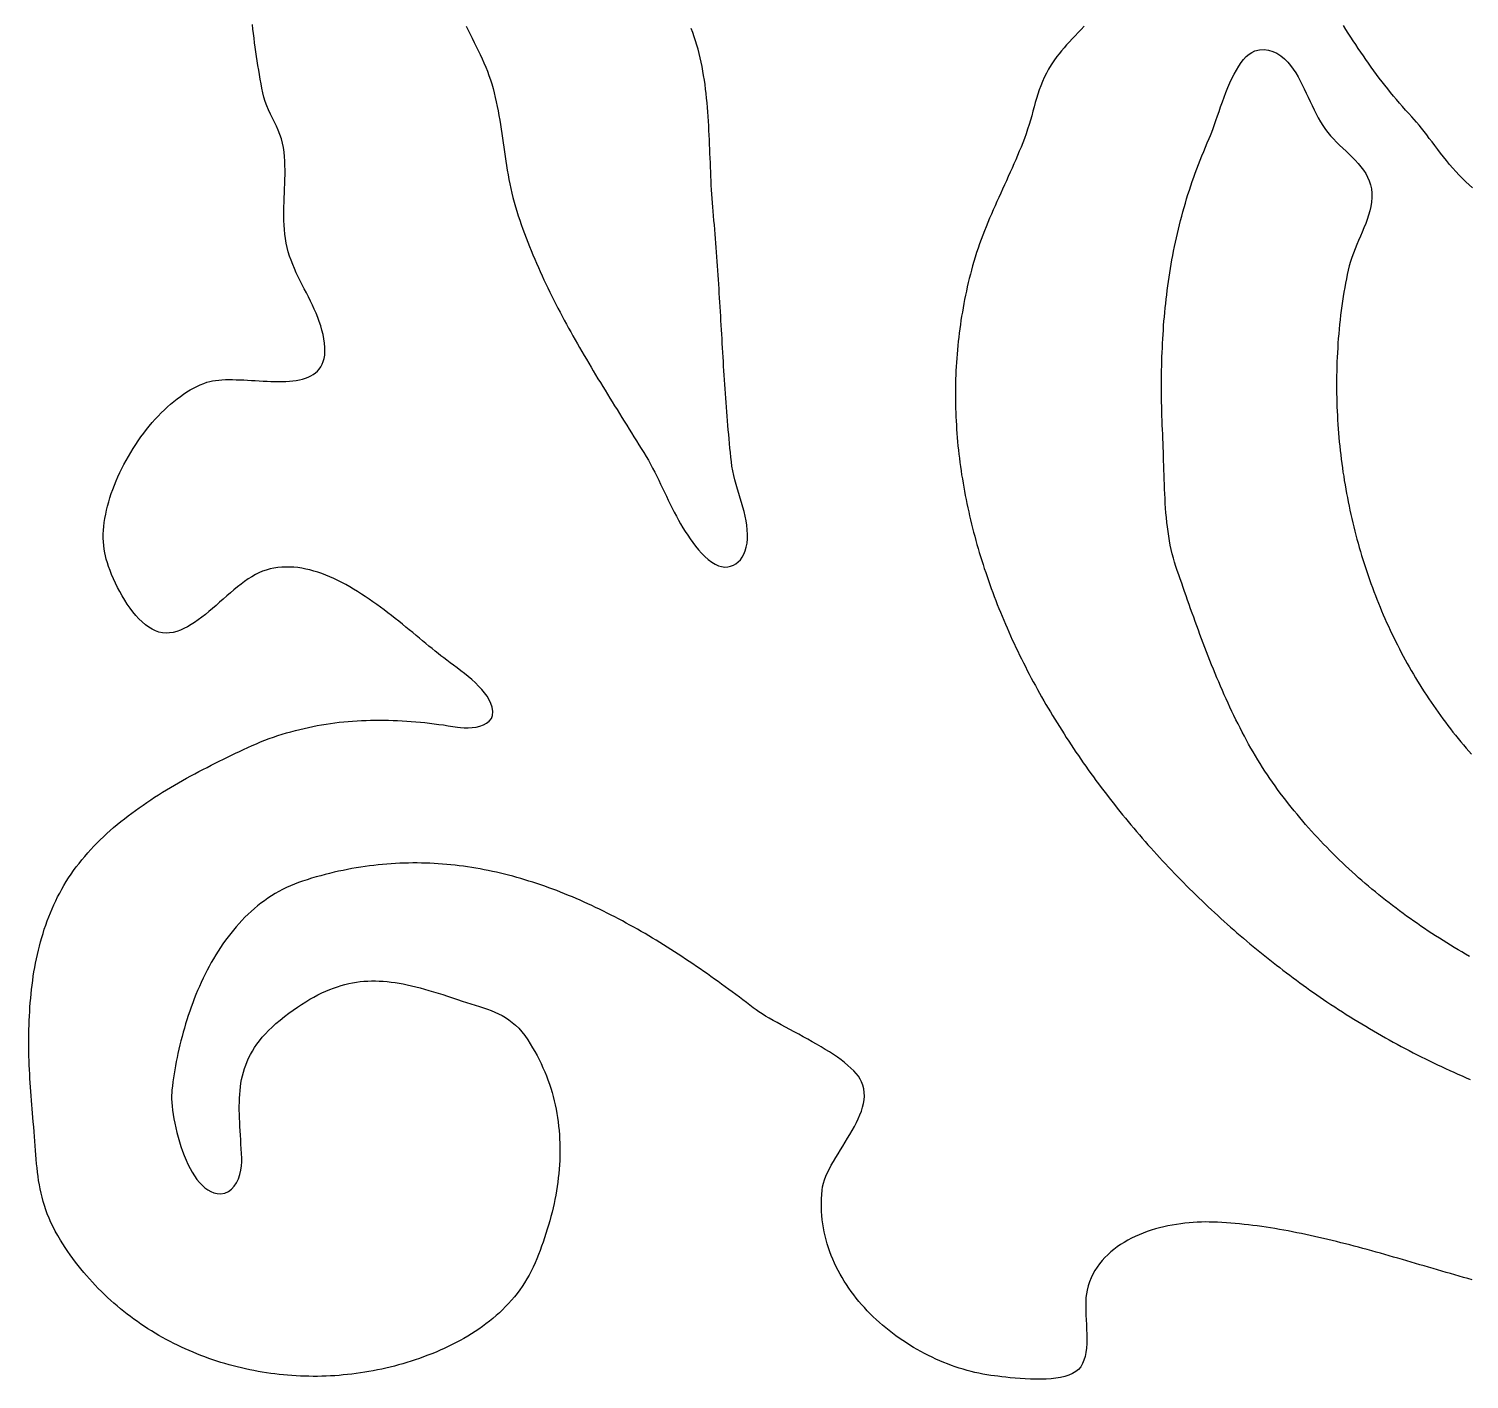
# Model space of a CAD drawing. Header units: millimetres. Extents: x 30 to 1626, y 31 to 955.
# Drawn here: x 36 to 352.3, y 30.7 to 327.3 of the extents above; entities that cross this region are included whole.
import ezdxf

# ---------------------------------------------------------------- set-up
doc = ezdxf.new("R2010")
doc.units = ezdxf.units.MM
doc.layers.add('0_0_0', color=3, linetype='Continuous')

msp = doc.modelspace()

# ---------------------------------------------------------------- linework, layer by layer
at = {"layer": '0_0_0'}
for points in [[(353.03, 52.49), (352.07, 52.76), (351.11, 53.03), (350.16, 53.31), (349.2, 53.58), (348.24, 53.86), (347.28, 54.14), (346.32, 54.42), (345.36, 54.7), (344.4, 54.98), (343.44, 55.26), (342.48, 55.55), (341.51, 55.83), (340.55, 56.11), (339.59, 56.39), (338.63, 56.67), (337.67, 56.95), (336.71, 57.23), (335.74, 57.51), (334.78, 57.78), (333.82, 58.06), (332.86, 58.33), (331.89, 58.6), (330.93, 58.87), (329.97, 59.13), (329, 59.4), (328.04, 59.66), (327.07, 59.91), (326.11, 60.17), (325.15, 60.42), (324.18, 60.66), (323.22, 60.9), (322.25, 61.14), (321.29, 61.38), (320.32, 61.6), (319.35, 61.83), (318.39, 62.05), (317.42, 62.26), (316.46, 62.47), (315.49, 62.67), (314.52, 62.86), (313.55, 63.05), (312.59, 63.24), (311.62, 63.42), (310.65, 63.59), (309.68, 63.75), (308.72, 63.9), (307.75, 64.05), (306.78, 64.19), (305.81, 64.33), (304.84, 64.45), (303.87, 64.57), (302.9, 64.68), (301.93, 64.78), (300.96, 64.87), (299.99, 64.95), (299.02, 65.02), (298.05, 65.08), (297.08, 65.14), (296.11, 65.18), (295.27, 65.2), (294.4, 65.21), (293.53, 65.19), (292.63, 65.16), (291.73, 65.11), (290.82, 65.04), (289.9, 64.94), (288.98, 64.83), (288.05, 64.69), (287.12, 64.53), (286.19, 64.35), (285.27, 64.15), (284.34, 63.92), (283.43, 63.67), (282.52, 63.4), (281.62, 63.1), (280.74, 62.77), (279.86, 62.42), (279.01, 62.04), (278.17, 61.64), (277.35, 61.2), (276.55, 60.74), (275.77, 60.26), (275.02, 59.74), (274.3, 59.2), (273.6, 58.62), (272.94, 58.02), (272.31, 57.38), (271.71, 56.72), (271.15, 56.02), (270.63, 55.29), (270.15, 54.53), (269.71, 53.73), (269.31, 52.91), (268.96, 52.04), (268.66, 51.15), (268.41, 50.22), (268.27, 49.45), (268.18, 48.61), (268.13, 47.71), (268.12, 46.76), (268.14, 45.77), (268.18, 44.76), (268.23, 43.71), (268.28, 42.66), (268.32, 41.6), (268.35, 40.55), (268.36, 39.51), (268.33, 38.5), (268.26, 37.51), (268.15, 36.57), (267.97, 35.69), (267.73, 34.86), (267.41, 34.1), (267.01, 33.42), (266.51, 32.82), (265.93, 32.34), (265.23, 31.93), (264.44, 31.58), (263.56, 31.3), (262.6, 31.08), (261.58, 30.91), (260.51, 30.79), (259.4, 30.72), (258.26, 30.68), (257.11, 30.68), (255.96, 30.71), (254.81, 30.76), (253.69, 30.83), (252.6, 30.92), (251.56, 31.01), (250.58, 31.11), (249.67, 31.22), (248.85, 31.31), (248.11, 31.4), (247.25, 31.52), (246.39, 31.65), (245.53, 31.81), (244.66, 31.98), (243.79, 32.17), (242.93, 32.38), (242.06, 32.61), (241.2, 32.86), (240.34, 33.12), (239.48, 33.41), (238.62, 33.71), (237.77, 34.03), (236.92, 34.37), (236.07, 34.72), (235.23, 35.09), (234.39, 35.48), (233.56, 35.88), (232.74, 36.3), (231.92, 36.74), (231.11, 37.19), (230.3, 37.66), (229.51, 38.14), (228.72, 38.64), (227.94, 39.15), (227.18, 39.68), (226.42, 40.22), (225.67, 40.78), (224.94, 41.35), (224.21, 41.94), (223.5, 42.53), (222.8, 43.15), (222.11, 43.77), (221.44, 44.41), (220.78, 45.06), (220.14, 45.72), (219.51, 46.4), (218.89, 47.08), (218.29, 47.78), (217.71, 48.49), (217.15, 49.21), (216.6, 49.95), (216.08, 50.69), (215.57, 51.45), (215.08, 52.21), (214.6, 52.99), (214.15, 53.77), (213.72, 54.57), (213.31, 55.38), (212.93, 56.19), (212.56, 57.01), (212.22, 57.85), (211.9, 58.69), (211.6, 59.54), (211.33, 60.4), (211.08, 61.26), (210.86, 62.14), (210.66, 63.02), (210.49, 63.91), (210.35, 64.81), (210.23, 65.71), (210.14, 66.62), (210.08, 67.54), (210.05, 68.46), (210.05, 69.39), (210.07, 70.33), (210.13, 71.27), (210.21, 72.22), (210.33, 72.96), (210.51, 73.71), (210.76, 74.48), (211.06, 75.26), (211.41, 76.05), (211.81, 76.86), (212.24, 77.68), (212.71, 78.5), (213.2, 79.34), (213.71, 80.18), (214.23, 81.03), (214.76, 81.88), (215.29, 82.73), (215.82, 83.59), (216.33, 84.45), (216.83, 85.31), (217.3, 86.17), (217.75, 87.03), (218.16, 87.88), (218.52, 88.73), (218.84, 89.58), (219.1, 90.41), (219.3, 91.24), (219.44, 92.06), (219.5, 92.87), (219.49, 93.67), (219.38, 94.46), (219.19, 95.24), (218.9, 96), (218.58, 96.61), (218.18, 97.21), (217.71, 97.82), (217.17, 98.42), (216.56, 99.02), (215.89, 99.62), (215.17, 100.22), (214.4, 100.81), (213.58, 101.39), (212.73, 101.97), (211.84, 102.55), (210.92, 103.12), (209.98, 103.69), (209.02, 104.25), (208.04, 104.81), (207.05, 105.36), (206.06, 105.9), (205.07, 106.43), (204.09, 106.96), (203.12, 107.48), (202.16, 108), (201.23, 108.5), (200.32, 109), (199.44, 109.49), (198.6, 109.97), (197.8, 110.44), (197.05, 110.9), (196.34, 111.36), (195.7, 111.8), (195.11, 112.23), (194.35, 112.82), (193.58, 113.41), (192.81, 113.99), (192.04, 114.58), (191.26, 115.16), (190.49, 115.74), (189.71, 116.31), (188.93, 116.88), (188.15, 117.45), (187.36, 118.02), (186.58, 118.58), (185.79, 119.14), (185.01, 119.7), (184.21, 120.25), (183.42, 120.8), (182.63, 121.35), (181.83, 121.89), (181.04, 122.43), (180.24, 122.96), (179.43, 123.49), (178.63, 124.02), (177.83, 124.54), (177.02, 125.06), (176.21, 125.57), (175.4, 126.08), (174.59, 126.58), (173.77, 127.08), (172.96, 127.57), (172.14, 128.06), (171.32, 128.55), (170.5, 129.02), (169.67, 129.5), (168.85, 129.96), (168.02, 130.43), (167.19, 130.88), (166.36, 131.33), (165.52, 131.77), (164.69, 132.21), (163.85, 132.64), (163.01, 133.07), (162.17, 133.49), (161.33, 133.9), (160.48, 134.31), (159.63, 134.71), (158.78, 135.1), (157.93, 135.49), (157.08, 135.87), (156.22, 136.24), (155.37, 136.6), (154.51, 136.96), (153.65, 137.31), (152.78, 137.65), (151.92, 137.99), (151.05, 138.32), (150.18, 138.63), (149.31, 138.95), (148.43, 139.25), (147.56, 139.54), (146.68, 139.83), (145.8, 140.11), (144.92, 140.38), (144.04, 140.64), (143.15, 140.89), (142.26, 141.14), (141.37, 141.37), (140.48, 141.6), (139.59, 141.82), (138.69, 142.02), (137.79, 142.22), (136.89, 142.41), (135.99, 142.59), (135.08, 142.76), (134.18, 142.92), (133.27, 143.07), (132.36, 143.21), (131.44, 143.34), (130.53, 143.46), (129.61, 143.57), (128.69, 143.67), (127.77, 143.76), (126.85, 143.83), (125.92, 143.9), (124.99, 143.96), (124.06, 144), (123.13, 144.04), (122.19, 144.06), (121.26, 144.07), (120.32, 144.07), (119.38, 144.06), (118.43, 144.04), (117.49, 144.01), (116.54, 143.96), (115.59, 143.9), (114.64, 143.83), (113.68, 143.75), (112.72, 143.66), (111.77, 143.55), (110.8, 143.43), (109.84, 143.3), (108.88, 143.16), (107.91, 143), (106.94, 142.83), (105.96, 142.65), (104.99, 142.45), (104.01, 142.24), (103.03, 142.02), (102.05, 141.79), (101.07, 141.54), (100.08, 141.27), (99.09, 141), (98.1, 140.71), (97.11, 140.4), (96.11, 140.09), (95.2, 139.77), (94.3, 139.43), (93.42, 139.06), (92.56, 138.67), (91.71, 138.25), (90.88, 137.8), (90.07, 137.34), (89.27, 136.84), (88.48, 136.33), (87.72, 135.79), (86.97, 135.24), (86.23, 134.66), (85.51, 134.06), (84.81, 133.44), (84.12, 132.8), (83.45, 132.14), (82.79, 131.47), (82.15, 130.78), (81.53, 130.07), (80.91, 129.34), (80.32, 128.6), (79.73, 127.85), (79.16, 127.08), (78.61, 126.3), (78.07, 125.5), (77.55, 124.69), (77.04, 123.87), (76.54, 123.04), (76.06, 122.2), (75.59, 121.35), (75.13, 120.49), (74.69, 119.62), (74.26, 118.74), (73.85, 117.85), (73.45, 116.96), (73.06, 116.06), (72.68, 115.16), (72.32, 114.25), (71.97, 113.34), (71.63, 112.42), (71.31, 111.5), (71, 110.58), (70.7, 109.65), (70.41, 108.73), (70.14, 107.8), (69.87, 106.87), (69.62, 105.94), (69.38, 105.02), (69.16, 104.09), (68.94, 103.17), (68.74, 102.25), (68.54, 101.34), (68.36, 100.43), (68.19, 99.52), (68.03, 98.62), (67.88, 97.73), (67.75, 96.84), (67.62, 95.96), (67.5, 95.08), (67.4, 94.22), (67.35, 93.64), (67.33, 92.98), (67.34, 92.26), (67.38, 91.48), (67.46, 90.64), (67.55, 89.76), (67.68, 88.84), (67.84, 87.88), (68.03, 86.9), (68.24, 85.89), (68.48, 84.87), (68.75, 83.84), (69.05, 82.82), (69.37, 81.79), (69.72, 80.78), (70.1, 79.79), (70.5, 78.82), (70.93, 77.88), (71.39, 76.98), (71.87, 76.13), (72.38, 75.32), (72.91, 74.57), (73.47, 73.89), (74.05, 73.27), (74.66, 72.74), (75.29, 72.28), (75.95, 71.92), (76.63, 71.65), (77.33, 71.48), (78.06, 71.43), (79, 71.54), (79.82, 71.88), (80.52, 72.39), (81.11, 73.06), (81.6, 73.84), (82, 74.71), (82.3, 75.64), (82.52, 76.58), (82.66, 77.51), (82.73, 78.4), (82.73, 79.22), (82.68, 80.26), (82.63, 81.29), (82.57, 82.3), (82.51, 83.29), (82.45, 84.27), (82.39, 85.22), (82.34, 86.17), (82.29, 87.1), (82.25, 88.01), (82.23, 88.91), (82.21, 89.8), (82.2, 90.68), (82.22, 91.55), (82.24, 92.4), (82.29, 93.24), (82.36, 94.07), (82.46, 94.9), (82.57, 95.71), (82.72, 96.52), (82.89, 97.32), (83.1, 98.11), (83.33, 98.9), (83.61, 99.68), (83.91, 100.45), (84.26, 101.22), (84.65, 101.99), (85.08, 102.75), (85.55, 103.51), (86.07, 104.27), (86.64, 105.03), (87.26, 105.78), (87.93, 106.53), (88.65, 107.29), (89.43, 108.04), (90.26, 108.8), (91.16, 109.56), (92.12, 110.32), (93.08, 111.05), (94.04, 111.74), (94.97, 112.4), (95.9, 113.01), (96.81, 113.58), (97.71, 114.12), (98.59, 114.62), (99.47, 115.09), (100.34, 115.52), (101.2, 115.91), (102.06, 116.27), (102.91, 116.6), (103.75, 116.89), (104.59, 117.15), (105.42, 117.38), (106.26, 117.58), (107.09, 117.75), (107.92, 117.89), (108.75, 118), (109.59, 118.08), (110.42, 118.14), (111.26, 118.16), (112.1, 118.17), (112.95, 118.14), (113.8, 118.09), (114.66, 118.02), (115.53, 117.92), (116.41, 117.8), (117.29, 117.66), (118.19, 117.5), (119.1, 117.31), (120.02, 117.11), (120.95, 116.88), (121.9, 116.64), (122.86, 116.37), (123.84, 116.09), (124.84, 115.8), (125.86, 115.48), (126.89, 115.16), (127.94, 114.81), (129.02, 114.45), (130.11, 114.08), (131.13, 113.74), (132.12, 113.43), (133.09, 113.13), (134.02, 112.84), (134.94, 112.56), (135.83, 112.27), (136.69, 111.97), (137.53, 111.66), (138.35, 111.33), (139.15, 110.96), (139.93, 110.56), (140.7, 110.11), (141.44, 109.62), (142.17, 109.06), (142.87, 108.45), (143.57, 107.76), (144.25, 107), (144.91, 106.15), (145.57, 105.22), (146.11, 104.36), (146.64, 103.49), (147.14, 102.63), (147.62, 101.75), (148.07, 100.87), (148.5, 99.99), (148.91, 99.1), (149.29, 98.21), (149.66, 97.31), (150, 96.41), (150.32, 95.5), (150.61, 94.59), (150.89, 93.68), (151.14, 92.76), (151.37, 91.84), (151.59, 90.92), (151.78, 89.99), (151.95, 89.06), (152.1, 88.13), (152.23, 87.19), (152.35, 86.26), (152.44, 85.32), (152.51, 84.38), (152.57, 83.44), (152.61, 82.5), (152.63, 81.55), (152.63, 80.61), (152.61, 79.66), (152.58, 78.71), (152.52, 77.76), (152.46, 76.82), (152.37, 75.87), (152.27, 74.92), (152.15, 73.97), (152.02, 73.02), (151.87, 72.07), (151.7, 71.13), (151.52, 70.18), (151.33, 69.24), (151.12, 68.29), (150.89, 67.35), (150.65, 66.41), (150.4, 65.47), (150.13, 64.53), (149.85, 63.6), (149.56, 62.67), (149.25, 61.74), (148.94, 60.81), (148.6, 59.89), (148.26, 58.96), (147.9, 58.05), (147.54, 57.13), (147.16, 56.22), (146.76, 55.31), (146.33, 54.42), (145.87, 53.55), (145.39, 52.7), (144.88, 51.88), (144.35, 51.07), (143.8, 50.28), (143.23, 49.51), (142.63, 48.76), (142.01, 48.03), (141.37, 47.31), (140.71, 46.62), (140.04, 45.94), (139.34, 45.28), (138.63, 44.64), (137.9, 44.02), (137.15, 43.41), (136.39, 42.82), (135.61, 42.25), (134.82, 41.7), (134.02, 41.16), (133.21, 40.64), (132.38, 40.13), (131.54, 39.64), (130.69, 39.17), (129.83, 38.71), (128.96, 38.27), (128.09, 37.84), (127.2, 37.43), (126.31, 37.03), (125.42, 36.65), (124.52, 36.28), (123.61, 35.92), (122.7, 35.58), (121.79, 35.25), (120.87, 34.94), (119.95, 34.64), (119.03, 34.35), (118.11, 34.08), (117.19, 33.82), (116.27, 33.57), (115.34, 33.33), (114.42, 33.11), (113.49, 32.9), (112.55, 32.7), (111.62, 32.52), (110.68, 32.35), (109.75, 32.19), (108.81, 32.05), (107.87, 31.92), (106.93, 31.8), (105.99, 31.69), (105.05, 31.6), (104.11, 31.52), (103.16, 31.45), (102.22, 31.39), (101.28, 31.35), (100.34, 31.32), (99.4, 31.3), (98.45, 31.3), (97.51, 31.31), (96.57, 31.33), (95.63, 31.36), (94.69, 31.41), (93.76, 31.47), (92.82, 31.54), (91.89, 31.62), (90.96, 31.72), (90.03, 31.83), (89.1, 31.95), (88.17, 32.08), (87.25, 32.23), (86.32, 32.39), (85.41, 32.56), (84.49, 32.74), (83.58, 32.93), (82.67, 33.14), (81.76, 33.36), (80.86, 33.59), (79.96, 33.84), (79.06, 34.1), (78.17, 34.36), (77.28, 34.65), (76.39, 34.94), (75.51, 35.24), (74.64, 35.56), (73.77, 35.89), (72.9, 36.23), (72.04, 36.59), (71.19, 36.95), (70.34, 37.33), (69.49, 37.72), (68.65, 38.12), (67.82, 38.54), (66.99, 38.96), (66.17, 39.4), (65.35, 39.85), (64.54, 40.31), (63.74, 40.78), (62.94, 41.27), (62.15, 41.76), (61.37, 42.27), (60.6, 42.79), (59.83, 43.33), (59.07, 43.87), (58.31, 44.43), (57.57, 44.99), (56.83, 45.57), (56.1, 46.16), (55.38, 46.76), (54.67, 47.38), (53.97, 48), (53.27, 48.64), (52.58, 49.29), (51.91, 49.95), (51.24, 50.62), (50.58, 51.3), (49.93, 52), (49.29, 52.7), (48.66, 53.42), (48.04, 54.15), (47.43, 54.89), (46.83, 55.64), (46.24, 56.41), (45.66, 57.18), (45.09, 57.96), (44.53, 58.76), (43.99, 59.57), (43.45, 60.39), (42.93, 61.22), (42.34, 62.21), (41.79, 63.18), (41.29, 64.15), (40.83, 65.1), (40.42, 66.04), (40.04, 66.97), (39.7, 67.89), (39.39, 68.81), (39.12, 69.72), (38.87, 70.64), (38.65, 71.55), (38.46, 72.46), (38.29, 73.37), (38.13, 74.29), (38, 75.21), (37.88, 76.14), (37.78, 77.08), (37.68, 78.02), (37.6, 78.98), (37.52, 79.95), (37.44, 80.93), (37.37, 81.93), (37.29, 82.95), (37.22, 83.98), (37.13, 85.04), (37.04, 86.12), (36.94, 87.22), (36.86, 88.15), (36.77, 89.09), (36.69, 90.04), (36.61, 90.98), (36.53, 91.93), (36.46, 92.89), (36.39, 93.85), (36.32, 94.81), (36.26, 95.77), (36.21, 96.74), (36.16, 97.71), (36.11, 98.68), (36.07, 99.66), (36.04, 100.63), (36.01, 101.61), (35.99, 102.59), (35.98, 103.57), (35.97, 104.55), (35.97, 105.53), (35.98, 106.51), (36, 107.49), (36.03, 108.47), (36.06, 109.46), (36.1, 110.44), (36.16, 111.41), (36.22, 112.39), (36.29, 113.37), (36.38, 114.34), (36.47, 115.32), (36.58, 116.29), (36.69, 117.26), (36.82, 118.22), (36.96, 119.18), (37.11, 120.14), (37.28, 121.1), (37.46, 122.05), (37.65, 123), (37.85, 123.95), (38.07, 124.89), (38.3, 125.82), (38.55, 126.75), (38.81, 127.68), (39.09, 128.6), (39.38, 129.52), (39.69, 130.43), (40.01, 131.33), (40.35, 132.23), (40.71, 133.12), (41.08, 134), (41.48, 134.88), (41.88, 135.75), (42.31, 136.61), (42.76, 137.46), (43.22, 138.31), (43.7, 139.15), (44.2, 139.98), (44.72, 140.8), (45.26, 141.61), (45.82, 142.41), (46.4, 143.2), (47, 143.99), (47.62, 144.76), (48.25, 145.52), (48.9, 146.27), (49.57, 147), (50.25, 147.73), (50.94, 148.44), (51.65, 149.15), (52.37, 149.84), (53.11, 150.52), (53.85, 151.19), (54.61, 151.85), (55.38, 152.51), (56.17, 153.15), (56.96, 153.78), (57.76, 154.4), (58.57, 155.01), (59.39, 155.62), (60.22, 156.21), (61.06, 156.79), (61.9, 157.37), (62.75, 157.94), (63.61, 158.5), (64.47, 159.05), (65.34, 159.59), (66.21, 160.13), (67.09, 160.65), (67.98, 161.17), (68.86, 161.68), (69.75, 162.19), (70.64, 162.69), (71.54, 163.18), (72.43, 163.66), (73.33, 164.14), (74.22, 164.61), (75.12, 165.07), (76.02, 165.53), (76.91, 165.98), (77.81, 166.43), (78.7, 166.87), (79.59, 167.31), (80.48, 167.74), (81.36, 168.16), (82.24, 168.58), (83.11, 169), (84.06, 169.44), (85, 169.86), (85.95, 170.26), (86.89, 170.65), (87.84, 171.02), (88.79, 171.38), (89.74, 171.71), (90.69, 172.04), (91.65, 172.34), (92.6, 172.63), (93.56, 172.91), (94.52, 173.17), (95.47, 173.41), (96.43, 173.64), (97.4, 173.86), (98.36, 174.06), (99.32, 174.25), (100.29, 174.42), (101.26, 174.58), (102.23, 174.72), (103.2, 174.85), (104.17, 174.97), (105.14, 175.08), (106.12, 175.17), (107.1, 175.25), (108.08, 175.31), (109.06, 175.36), (110.04, 175.4), (111.02, 175.43), (112.01, 175.45), (113, 175.45), (113.99, 175.45), (114.98, 175.43), (115.97, 175.4), (116.97, 175.36), (117.97, 175.31), (118.97, 175.24), (119.97, 175.17), (120.98, 175.09), (121.98, 174.99), (122.99, 174.89), (124, 174.78), (125.01, 174.65), (126.03, 174.52), (127.05, 174.38), (128.07, 174.23), (129.09, 174.07), (130.11, 173.9), (130.82, 173.81), (131.61, 173.75), (132.45, 173.75), (133.33, 173.8), (134.2, 173.91), (135.04, 174.11), (135.83, 174.38), (136.53, 174.75), (137.12, 175.21), (137.57, 175.79), (137.84, 176.48), (137.92, 177.31), (137.77, 178.26), (137.49, 179.09), (137.11, 179.89), (136.64, 180.68), (136.08, 181.45), (135.46, 182.21), (134.78, 182.94), (134.05, 183.66), (133.28, 184.35), (132.48, 185.03), (131.67, 185.68), (130.86, 186.31), (130.05, 186.92), (129.26, 187.5), (128.5, 188.06), (127.78, 188.59), (127.11, 189.1), (126.49, 189.59), (125.86, 190.09), (125.21, 190.62), (124.54, 191.16), (123.86, 191.71), (123.17, 192.28), (122.47, 192.86), (121.76, 193.46), (121.03, 194.06), (120.29, 194.67), (119.55, 195.28), (118.79, 195.9), (118.02, 196.53), (117.24, 197.15), (116.45, 197.78), (115.66, 198.4), (114.85, 199.02), (114.04, 199.64), (113.22, 200.25), (112.39, 200.85), (111.56, 201.44), (110.72, 202.02), (109.88, 202.59), (109.03, 203.15), (108.17, 203.69), (107.31, 204.21), (106.45, 204.72), (105.58, 205.21), (104.71, 205.67), (103.84, 206.11), (102.96, 206.53), (102.08, 206.92), (101.2, 207.28), (100.32, 207.62), (99.44, 207.92), (98.56, 208.2), (97.68, 208.44), (96.8, 208.64), (95.92, 208.81), (95.04, 208.94), (94.16, 209.03), (93.29, 209.08), (92.42, 209.08), (91.55, 209.04), (90.68, 208.96), (89.82, 208.83), (88.97, 208.65), (88.11, 208.42), (87.32, 208.15), (86.53, 207.81), (85.75, 207.41), (84.96, 206.95), (84.17, 206.45), (83.38, 205.9), (82.6, 205.32), (81.81, 204.7), (81.02, 204.06), (80.24, 203.4), (79.45, 202.72), (78.67, 202.04), (77.88, 201.35), (77.1, 200.66), (76.31, 199.98), (75.53, 199.32), (74.75, 198.68), (73.96, 198.06), (73.18, 197.47), (72.39, 196.92), (71.61, 196.42), (70.82, 195.96), (70.04, 195.56), (69.26, 195.22), (68.47, 194.94), (67.68, 194.73), (66.9, 194.61), (66.11, 194.56), (65.33, 194.62), (64.56, 194.78), (63.79, 195.06), (63.04, 195.42), (62.3, 195.88), (61.57, 196.41), (60.86, 197.02), (60.17, 197.7), (59.5, 198.43), (58.84, 199.22), (58.21, 200.05), (57.61, 200.92), (57.03, 201.82), (56.47, 202.74), (55.95, 203.67), (55.45, 204.61), (54.99, 205.56), (54.56, 206.49), (54.17, 207.41), (53.82, 208.31), (53.5, 209.18), (53.22, 210.01), (52.99, 210.8), (52.79, 211.54), (52.65, 212.22), (52.52, 213), (52.42, 213.8), (52.36, 214.61), (52.34, 215.44), (52.34, 216.28), (52.39, 217.14), (52.46, 218.01), (52.56, 218.89), (52.7, 219.77), (52.86, 220.67), (53.05, 221.57), (53.27, 222.48), (53.52, 223.39), (53.79, 224.31), (54.09, 225.22), (54.42, 226.14), (54.77, 227.06), (55.14, 227.98), (55.54, 228.89), (55.96, 229.81), (56.4, 230.71), (56.86, 231.61), (57.34, 232.51), (57.84, 233.39), (58.36, 234.27), (58.9, 235.13), (59.45, 235.98), (60.02, 236.83), (60.6, 237.65), (61.2, 238.46), (61.81, 239.26), (62.44, 240.03), (63.08, 240.79), (63.73, 241.53), (64.39, 242.24), (65.06, 242.94), (65.74, 243.61), (66.43, 244.25), (67.13, 244.87), (67.84, 245.47), (68.55, 246.03), (69.26, 246.57), (69.98, 247.07), (70.71, 247.55), (71.44, 247.99), (72.17, 248.39), (72.91, 248.76), (73.64, 249.1), (74.38, 249.4), (75.11, 249.66), (75.7, 249.82), (76.33, 249.96), (76.99, 250.07), (77.68, 250.15), (78.4, 250.2), (79.15, 250.24), (79.92, 250.25), (80.71, 250.25), (81.51, 250.23), (82.33, 250.2), (83.17, 250.16), (84.01, 250.12), (84.86, 250.07), (85.72, 250.02), (86.58, 249.97), (87.44, 249.92), (88.29, 249.88), (89.14, 249.85), (89.98, 249.83), (90.81, 249.82), (91.62, 249.83), (92.42, 249.86), (93.2, 249.9), (93.96, 249.98), (94.7, 250.08), (95.4, 250.2), (96.08, 250.36), (96.73, 250.55), (97.34, 250.78), (97.91, 251.05), (98.45, 251.36), (98.94, 251.71), (99.38, 252.11), (99.78, 252.56), (100.13, 253.06), (100.42, 253.61), (100.66, 254.22), (100.84, 254.89), (100.96, 255.63), (101.02, 256.42), (101.01, 257.29), (100.93, 258.22), (100.78, 259.2), (100.59, 260.17), (100.36, 261.12), (100.08, 262.06), (99.77, 262.99), (99.43, 263.91), (99.06, 264.82), (98.66, 265.72), (98.25, 266.62), (97.82, 267.51), (97.38, 268.4), (96.93, 269.28), (96.48, 270.17), (96.03, 271.06), (95.58, 271.94), (95.15, 272.84), (94.73, 273.73), (94.32, 274.63), (93.94, 275.54), (93.58, 276.46), (93.25, 277.39), (92.96, 278.33), (92.7, 279.28), (92.49, 280.24), (92.32, 281.22), (92.2, 282.21), (92.11, 283.2), (92.05, 284.2), (92.01, 285.2), (92, 286.2), (92, 287.2), (92.02, 288.21), (92.05, 289.21), (92.09, 290.22), (92.13, 291.22), (92.17, 292.23), (92.21, 293.23), (92.24, 294.24), (92.26, 295.24), (92.26, 296.24), (92.24, 297.24), (92.2, 298.24), (92.13, 299.24), (92.03, 300.23), (91.9, 301.22), (91.71, 302.2), (91.44, 303.16), (91.12, 304.1), (90.75, 305.01), (90.35, 305.91), (89.93, 306.8), (89.49, 307.69), (89.06, 308.58), (88.65, 309.48), (88.26, 310.39), (87.91, 311.31), (87.62, 312.25), (87.39, 313.22), (87.19, 314.23), (87, 315.23), (86.82, 316.24), (86.64, 317.24), (86.48, 318.25), (86.31, 319.25), (86.15, 320.25), (86, 321.25), (85.86, 322.25), (85.72, 323.25), (85.58, 324.25), (85.45, 325.25), (85.33, 326.25), (85.21, 327.25), (85.09, 328.25)], [(132.04, 327.9), (132.47, 327), (132.91, 326.11), (133.35, 325.22), (133.8, 324.32), (134.24, 323.43), (134.68, 322.54), (135.11, 321.64), (135.53, 320.73), (135.94, 319.83), (136.33, 318.91), (136.7, 317.99), (137.05, 317.06), (137.38, 316.13), (137.68, 315.18), (137.95, 314.22), (138.21, 313.23), (138.44, 312.24), (138.66, 311.25), (138.86, 310.26), (139.05, 309.27), (139.23, 308.27), (139.4, 307.27), (139.57, 306.28), (139.72, 305.28), (139.87, 304.28), (140.02, 303.27), (140.16, 302.27), (140.3, 301.27), (140.45, 300.26), (140.6, 299.26), (140.75, 298.25), (140.9, 297.25), (141.07, 296.24), (141.24, 295.24), (141.43, 294.23), (141.62, 293.23), (141.83, 292.22), (142.06, 291.22), (142.3, 290.22), (142.56, 289.22), (142.84, 288.22), (143.14, 287.22), (143.47, 286.22), (143.8, 285.25), (144.14, 284.28), (144.49, 283.32), (144.84, 282.36), (145.2, 281.41), (145.57, 280.47), (145.94, 279.52), (146.32, 278.59), (146.71, 277.66), (147.1, 276.73), (147.49, 275.81), (147.89, 274.89), (148.3, 273.98), (148.72, 273.07), (149.13, 272.17), (149.56, 271.27), (149.99, 270.37), (150.42, 269.48), (150.86, 268.59), (151.3, 267.7), (151.75, 266.82), (152.2, 265.94), (152.66, 265.06), (153.12, 264.18), (153.59, 263.31), (154.06, 262.44), (154.53, 261.57), (155.01, 260.71), (155.49, 259.85), (155.97, 258.98), (156.46, 258.13), (156.95, 257.27), (157.45, 256.41), (157.95, 255.56), (158.45, 254.7), (158.95, 253.85), (159.46, 253), (159.96, 252.15), (160.48, 251.3), (160.99, 250.45), (161.51, 249.6), (162.02, 248.75), (162.54, 247.9), (163.07, 247.05), (163.59, 246.2), (164.12, 245.35), (164.64, 244.5), (165.17, 243.65), (165.7, 242.8), (166.23, 241.95), (166.76, 241.1), (167.3, 240.24), (167.83, 239.39), (168.37, 238.53), (168.9, 237.67), (169.44, 236.81), (169.97, 235.95), (170.51, 235.09), (171.05, 234.22), (171.56, 233.38), (172.05, 232.52), (172.53, 231.66), (172.99, 230.8), (173.44, 229.92), (173.88, 229.05), (174.32, 228.17), (174.74, 227.28), (175.17, 226.4), (175.59, 225.51), (176.01, 224.63), (176.44, 223.74), (176.87, 222.86), (177.3, 221.99), (177.75, 221.12), (178.2, 220.25), (178.67, 219.39), (179.15, 218.54), (179.65, 217.7), (180.16, 216.87), (180.7, 216.04), (181.25, 215.24), (181.83, 214.44), (182.44, 213.66), (183.08, 212.89), (183.74, 212.14), (184.44, 211.41), (185.2, 210.71), (185.96, 210.13), (186.7, 209.69), (187.44, 209.37), (188.15, 209.17), (188.84, 209.08), (189.5, 209.1), (190.13, 209.23), (190.72, 209.45), (191.28, 209.78), (191.79, 210.19), (192.26, 210.69), (192.67, 211.27), (193.03, 211.93), (193.33, 212.66), (193.56, 213.46), (193.73, 214.32), (193.83, 215.25), (193.85, 216.22), (193.79, 217.24), (193.68, 218.25), (193.53, 219.26), (193.33, 220.26), (193.09, 221.26), (192.82, 222.25), (192.54, 223.24), (192.24, 224.23), (191.94, 225.22), (191.64, 226.21), (191.35, 227.21), (191.07, 228.2), (190.82, 229.2), (190.6, 230.2), (190.42, 231.21), (190.29, 232.22), (190.18, 233.22), (190.08, 234.21), (189.98, 235.21), (189.88, 236.21), (189.79, 237.21), (189.7, 238.2), (189.61, 239.2), (189.53, 240.2), (189.44, 241.2), (189.36, 242.2), (189.28, 243.2), (189.21, 244.2), (189.13, 245.2), (189.06, 246.2), (188.99, 247.2), (188.92, 248.2), (188.85, 249.2), (188.79, 250.2), (188.72, 251.2), (188.66, 252.2), (188.59, 253.2), (188.53, 254.2), (188.47, 255.2), (188.41, 256.2), (188.35, 257.2), (188.29, 258.21), (188.23, 259.21), (188.17, 260.21), (188.12, 261.21), (188.06, 262.21), (188, 263.21), (187.94, 264.21), (187.88, 265.21), (187.82, 266.22), (187.76, 267.22), (187.7, 268.22), (187.64, 269.22), (187.58, 270.22), (187.52, 271.22), (187.45, 272.22), (187.39, 273.22), (187.32, 274.22), (187.25, 275.22), (187.18, 276.22), (187.11, 277.22), (187.04, 278.22), (186.96, 279.23), (186.89, 280.22), (186.81, 281.22), (186.73, 282.22), (186.64, 283.22), (186.56, 284.22), (186.47, 285.22), (186.38, 286.22), (186.28, 287.22), (186.2, 288.15), (186.12, 289.09), (186.05, 290.04), (185.99, 291), (185.93, 291.96), (185.88, 292.93), (185.83, 293.91), (185.79, 294.9), (185.75, 295.89), (185.71, 296.88), (185.67, 297.88), (185.63, 298.89), (185.59, 299.89), (185.55, 300.9), (185.51, 301.92), (185.47, 302.93), (185.42, 303.95), (185.37, 304.96), (185.32, 305.98), (185.26, 307), (185.19, 308.01), (185.12, 309.03), (185.04, 310.04), (184.95, 311.05), (184.85, 312.06), (184.74, 313.06), (184.63, 314.06), (184.5, 315.06), (184.36, 316.05), (184.2, 317.03), (184.04, 318.01), (183.86, 318.99), (183.66, 319.95), (183.45, 320.91), (183.22, 321.86), (182.98, 322.8), (182.72, 323.73), (182.44, 324.65), (182.14, 325.56), (181.82, 326.46), (181.48, 327.34)], [(267.81, 327.86), (267.12, 327.16), (266.45, 326.47), (265.79, 325.78), (265.15, 325.1), (264.53, 324.43), (263.93, 323.77), (263.35, 323.12), (262.81, 322.48), (262.29, 321.84), (261.79, 321.22), (261.12, 320.3), (260.51, 319.38), (259.96, 318.47), (259.47, 317.55), (259.02, 316.64), (258.62, 315.72), (258.25, 314.8), (257.92, 313.88), (257.61, 312.95), (257.32, 312.02), (257.05, 311.08), (256.78, 310.13), (256.51, 309.18), (256.25, 308.21), (255.97, 307.24), (255.67, 306.25), (255.36, 305.25), (255.02, 304.24), (254.65, 303.22), (254.28, 302.28), (253.91, 301.34), (253.53, 300.4), (253.14, 299.47), (252.74, 298.54), (252.34, 297.62), (251.94, 296.7), (251.53, 295.78), (251.12, 294.86), (250.7, 293.94), (250.28, 293.03), (249.87, 292.11), (249.45, 291.2), (249.04, 290.28), (248.62, 289.36), (248.21, 288.45), (247.81, 287.53), (247.4, 286.61), (247.01, 285.68), (246.62, 284.75), (246.24, 283.82), (245.86, 282.89), (245.5, 281.95), (245.14, 281), (244.8, 280.06), (244.46, 279.1), (244.14, 278.14), (243.84, 277.17), (243.54, 276.2), (243.27, 275.22), (243.02, 274.3), (242.78, 273.38), (242.55, 272.46), (242.33, 271.54), (242.11, 270.62), (241.91, 269.7), (241.71, 268.78), (241.53, 267.85), (241.35, 266.93), (241.18, 266.01), (241.02, 265.09), (240.86, 264.17), (240.72, 263.25), (240.58, 262.32), (240.45, 261.4), (240.33, 260.48), (240.22, 259.56), (240.12, 258.64), (240.02, 257.72), (239.93, 256.79), (239.86, 255.87), (239.78, 254.95), (239.72, 254.03), (239.66, 253.11), (239.62, 252.19), (239.58, 251.27), (239.54, 250.35), (239.52, 249.43), (239.5, 248.51), (239.49, 247.59), (239.49, 246.67), (239.5, 245.76), (239.51, 244.84), (239.54, 243.92), (239.56, 243), (239.6, 242.09), (239.64, 241.17), (239.7, 240.26), (239.75, 239.34), (239.82, 238.43), (239.89, 237.52), (239.97, 236.6), (240.06, 235.69), (240.16, 234.78), (240.26, 233.87), (240.37, 232.96), (240.48, 232.05), (240.61, 231.14), (240.74, 230.23), (240.87, 229.33), (241.02, 228.42), (241.17, 227.51), (241.33, 226.61), (241.49, 225.71), (241.66, 224.8), (241.84, 223.9), (242.02, 223), (242.22, 222.1), (242.41, 221.2), (242.62, 220.31), (242.83, 219.41), (243.05, 218.51), (243.27, 217.62), (243.5, 216.73), (243.74, 215.84), (243.98, 214.94), (244.23, 214.05), (244.48, 213.17), (244.75, 212.28), (245.01, 211.39), (245.29, 210.51), (245.57, 209.63), (245.85, 208.74), (246.15, 207.86), (246.44, 206.98), (246.75, 206.11), (247.06, 205.23), (247.37, 204.36), (247.7, 203.48), (248.02, 202.61), (248.36, 201.74), (248.69, 200.87), (249.04, 200), (249.39, 199.14), (249.75, 198.27), (250.11, 197.41), (250.47, 196.55), (250.85, 195.69), (251.22, 194.83), (251.61, 193.98), (252, 193.12), (252.39, 192.27), (252.79, 191.42), (253.19, 190.57), (253.6, 189.73), (254.02, 188.88), (254.44, 188.04), (254.86, 187.2), (255.29, 186.36), (255.73, 185.52), (256.17, 184.69), (256.61, 183.85), (257.06, 183.02), (257.52, 182.19), (257.98, 181.37), (258.44, 180.54), (258.91, 179.72), (259.39, 178.9), (259.87, 178.08), (260.35, 177.26), (260.84, 176.45), (261.33, 175.64), (261.83, 174.83), (262.33, 174.02), (262.84, 173.22), (263.35, 172.41), (263.86, 171.61), (264.38, 170.82), (264.9, 170.02), (265.43, 169.23), (265.96, 168.44), (266.5, 167.65), (267.04, 166.86), (267.59, 166.08), (268.13, 165.3), (268.69, 164.52), (269.24, 163.74), (269.8, 162.97), (270.37, 162.2), (270.94, 161.43), (271.51, 160.67), (272.09, 159.91), (272.67, 159.15), (273.25, 158.39), (273.84, 157.64), (274.43, 156.88), (275.02, 156.14), (275.62, 155.39), (276.22, 154.65), (276.83, 153.91), (277.44, 153.17), (278.05, 152.44), (278.66, 151.71), (279.28, 150.98), (279.91, 150.25), (280.53, 149.53), (281.16, 148.81), (281.79, 148.09), (282.43, 147.38), (283.06, 146.67), (283.71, 145.96), (284.35, 145.26), (285, 144.56), (285.65, 143.86), (286.3, 143.17), (286.96, 142.48), (287.62, 141.79), (288.28, 141.11), (288.94, 140.42), (289.61, 139.75), (290.28, 139.07), (290.95, 138.4), (291.63, 137.73), (292.31, 137.07), (292.99, 136.41), (293.67, 135.75), (294.36, 135.1), (295.04, 134.45), (295.73, 133.8), (296.43, 133.16), (297.12, 132.52), (297.82, 131.88), (298.52, 131.25), (299.22, 130.62), (299.92, 130), (300.63, 129.38), (301.34, 128.76), (302.05, 128.15), (302.76, 127.54), (303.48, 126.93), (304.19, 126.33), (304.91, 125.73), (305.63, 125.13), (306.35, 124.54), (307.08, 123.96), (307.8, 123.37), (308.53, 122.79), (309.26, 122.22), (309.99, 121.65), (310.72, 121.08), (311.45, 120.52), (312.19, 119.96), (312.92, 119.4), (313.66, 118.85), (314.4, 118.31), (315.14, 117.76), (315.88, 117.23), (316.63, 116.69), (317.37, 116.16), (318.12, 115.64), (318.87, 115.12), (319.61, 114.6), (320.36, 114.09), (321.11, 113.58), (321.95, 113.01), (322.8, 112.46), (323.64, 111.9), (324.49, 111.36), (325.34, 110.82), (326.19, 110.28), (327.04, 109.75), (327.89, 109.22), (328.75, 108.7), (329.61, 108.19), (330.47, 107.68), (331.33, 107.17), (332.2, 106.67), (333.06, 106.18), (333.93, 105.69), (334.8, 105.2), (335.67, 104.72), (336.55, 104.25), (337.42, 103.78), (338.3, 103.31), (339.18, 102.85), (340.06, 102.4), (340.95, 101.95), (341.83, 101.5), (342.72, 101.06), (343.61, 100.62), (344.5, 100.19), (345.39, 99.76), (346.28, 99.34), (347.18, 98.92), (348.07, 98.51), (348.97, 98.1), (349.87, 97.7), (350.77, 97.3), (351.68, 96.9), (352.58, 96.51)], [(353.08, 292.35), (352.33, 293), (351.59, 293.69), (350.86, 294.41), (350.14, 295.15), (349.43, 295.93), (348.74, 296.72), (348.05, 297.53), (347.38, 298.34), (346.71, 299.17), (346.07, 300), (345.43, 300.82), (344.8, 301.64), (344.19, 302.44), (343.59, 303.23), (343.01, 304), (342.43, 304.74), (341.88, 305.46), (341.33, 306.14), (340.8, 306.78), (340.29, 307.38), (339.78, 307.93), (339.08, 308.69), (338.39, 309.45), (337.71, 310.22), (337.04, 310.99), (336.38, 311.76), (335.73, 312.54), (335.09, 313.32), (334.46, 314.11), (333.84, 314.9), (333.22, 315.69), (332.61, 316.49), (332.01, 317.29), (331.42, 318.1), (330.83, 318.91), (330.25, 319.72), (329.68, 320.53), (329.11, 321.35), (328.54, 322.17), (327.99, 323), (327.43, 323.83), (326.88, 324.66), (326.34, 325.49), (325.79, 326.33), (325.25, 327.16), (324.72, 328)], [(305.26, 322.43), (306.27, 322.7), (307.28, 322.76), (308.27, 322.64), (309.22, 322.35), (310.13, 321.92), (310.98, 321.37), (311.77, 320.72), (312.48, 319.99), (313.1, 319.23), (313.69, 318.43), (314.24, 317.61), (314.75, 316.76), (315.23, 315.89), (315.69, 315), (316.13, 314.1), (316.56, 313.19), (316.99, 312.27), (317.41, 311.35), (317.83, 310.44), (318.27, 309.53), (318.71, 308.63), (319.18, 307.75), (319.67, 306.88), (320.19, 306.04), (320.75, 305.22), (321.31, 304.49), (321.91, 303.79), (322.54, 303.1), (323.21, 302.42), (323.89, 301.75), (324.59, 301.09), (325.29, 300.43), (325.99, 299.77), (326.67, 299.1), (327.33, 298.42), (327.97, 297.72), (328.56, 297.01), (329.11, 296.28), (329.61, 295.52), (330.04, 294.73), (330.41, 293.91), (330.69, 293.05), (330.89, 292.15), (330.99, 291.21), (330.99, 290.22), (330.9, 289.24), (330.74, 288.28), (330.53, 287.33), (330.26, 286.38), (329.96, 285.44), (329.61, 284.51), (329.24, 283.58), (328.85, 282.66), (328.45, 281.73), (328.05, 280.81), (327.65, 279.89), (327.27, 278.96), (326.9, 278.03), (326.57, 277.1), (326.27, 276.16), (326.01, 275.22), (325.79, 274.29), (325.58, 273.35), (325.38, 272.39), (325.19, 271.43), (325.01, 270.45), (324.84, 269.46), (324.67, 268.47), (324.52, 267.46), (324.37, 266.45), (324.24, 265.43), (324.11, 264.41), (323.99, 263.39), (323.88, 262.36), (323.78, 261.32), (323.69, 260.29), (323.6, 259.26), (323.52, 258.22), (323.46, 257.19), (323.4, 256.16), (323.35, 255.14), (323.3, 254.12), (323.27, 253.1), (323.24, 252.09), (323.22, 251.09), (323.21, 250.09), (323.21, 249.11), (323.21, 248.13), (323.22, 247.17), (323.24, 246.22), (323.27, 245.25), (323.3, 244.28), (323.35, 243.31), (323.39, 242.34), (323.45, 241.38), (323.51, 240.41), (323.58, 239.45), (323.65, 238.49), (323.74, 237.53), (323.82, 236.58), (323.92, 235.62), (324.02, 234.67), (324.13, 233.72), (324.25, 232.77), (324.37, 231.82), (324.5, 230.88), (324.63, 229.94), (324.78, 229), (324.92, 228.06), (325.08, 227.13), (325.24, 226.19), (325.41, 225.26), (325.59, 224.33), (325.77, 223.41), (325.96, 222.48), (326.15, 221.56), (326.35, 220.64), (326.56, 219.73), (326.78, 218.81), (327, 217.9), (327.23, 216.99), (327.46, 216.09), (327.7, 215.19), (327.95, 214.29), (328.2, 213.39), (328.46, 212.49), (328.73, 211.6), (329, 210.71), (329.28, 209.83), (329.56, 208.94), (329.86, 208.06), (330.15, 207.19), (330.46, 206.31), (330.77, 205.44), (331.09, 204.57), (331.41, 203.71), (331.74, 202.85), (332.08, 201.99), (332.42, 201.13), (332.77, 200.28), (333.12, 199.43), (333.48, 198.59), (333.85, 197.75), (334.22, 196.91), (334.6, 196.07), (334.99, 195.24), (335.38, 194.41), (335.78, 193.59), (336.18, 192.77), (336.59, 191.95), (337.01, 191.14), (337.43, 190.33), (337.86, 189.52), (338.29, 188.72), (338.73, 187.92), (339.18, 187.13), (339.63, 186.34), (340.09, 185.55), (340.55, 184.77), (341.02, 183.99), (341.5, 183.22), (341.98, 182.45), (342.47, 181.68), (342.97, 180.92), (343.47, 180.16), (343.97, 179.41), (344.48, 178.66), (345, 177.91), (345.53, 177.17), (346.05, 176.43), (346.59, 175.7), (347.13, 174.97), (347.68, 174.25), (348.23, 173.53), (348.79, 172.82), (349.35, 172.11), (349.92, 171.4), (350.5, 170.7), (351.08, 170), (351.67, 169.31), (352.26, 168.62), (352.86, 167.94)], [(352.41, 123.55), (351.57, 124.03), (350.74, 124.52), (349.9, 125.01), (349.07, 125.51), (348.25, 126.01), (347.43, 126.52), (346.61, 127.03), (345.79, 127.54), (344.98, 128.06), (344.17, 128.59), (343.36, 129.12), (342.56, 129.66), (341.76, 130.2), (340.97, 130.74), (340.18, 131.3), (339.39, 131.85), (338.61, 132.41), (337.83, 132.98), (337.05, 133.55), (336.28, 134.13), (335.51, 134.71), (334.75, 135.3), (333.99, 135.89), (333.24, 136.49), (332.48, 137.1), (331.74, 137.71), (330.99, 138.32), (330.25, 138.94), (329.52, 139.57), (328.79, 140.2), (328.06, 140.84), (327.34, 141.48), (326.62, 142.13), (325.91, 142.78), (325.2, 143.44), (324.5, 144.11), (323.8, 144.78), (323.11, 145.45), (322.42, 146.14), (321.73, 146.82), (321.05, 147.52), (320.38, 148.22), (319.71, 148.92), (319.04, 149.63), (318.38, 150.35), (317.73, 151.07), (317.08, 151.8), (316.43, 152.54), (315.79, 153.28), (315.16, 154.03), (314.53, 154.78), (313.9, 155.54), (313.28, 156.3), (312.67, 157.07), (312.06, 157.85), (311.46, 158.63), (310.86, 159.42), (310.27, 160.22), (309.7, 161.01), (309.13, 161.8), (308.58, 162.61), (308.03, 163.42), (307.49, 164.24), (306.95, 165.07), (306.43, 165.9), (305.91, 166.75), (305.4, 167.6), (304.9, 168.45), (304.4, 169.32), (303.91, 170.19), (303.43, 171.06), (302.96, 171.95), (302.49, 172.83), (302.02, 173.73), (301.57, 174.63), (301.12, 175.53), (300.67, 176.44), (300.24, 177.35), (299.8, 178.26), (299.38, 179.18), (298.96, 180.11), (298.54, 181.04), (298.13, 181.97), (297.73, 182.9), (297.33, 183.83), (296.93, 184.77), (296.54, 185.71), (296.15, 186.66), (295.77, 187.6), (295.4, 188.55), (295.02, 189.49), (294.65, 190.44), (294.29, 191.39), (293.93, 192.34), (293.57, 193.29), (293.22, 194.24), (292.87, 195.18), (292.52, 196.13), (292.17, 197.08), (291.83, 198.03), (291.49, 198.97), (291.16, 199.92), (290.83, 200.86), (290.5, 201.8), (290.17, 202.74), (289.84, 203.67), (289.52, 204.6), (289.2, 205.53), (288.88, 206.46), (288.56, 207.38), (288.24, 208.3), (287.93, 209.22), (287.64, 210.11), (287.37, 211.02), (287.12, 211.95), (286.9, 212.9), (286.7, 213.87), (286.51, 214.85), (286.35, 215.84), (286.2, 216.85), (286.07, 217.87), (285.95, 218.89), (285.84, 219.92), (285.75, 220.96), (285.67, 222.01), (285.6, 223.06), (285.54, 224.1), (285.48, 225.15), (285.44, 226.2), (285.4, 227.25), (285.36, 228.29), (285.33, 229.32), (285.3, 230.35), (285.27, 231.37), (285.24, 232.38), (285.22, 233.38), (285.19, 234.36), (285.15, 235.33), (285.12, 236.28), (285.07, 237.22), (285.03, 238.24), (284.98, 239.26), (284.94, 240.27), (284.91, 241.28), (284.87, 242.29), (284.85, 243.3), (284.82, 244.31), (284.8, 245.31), (284.79, 246.31), (284.78, 247.31), (284.77, 248.31), (284.77, 249.31), (284.78, 250.3), (284.79, 251.29), (284.8, 252.28), (284.82, 253.27), (284.84, 254.26), (284.87, 255.25), (284.91, 256.23), (284.95, 257.21), (284.99, 258.19), (285.05, 259.17), (285.1, 260.15), (285.17, 261.13), (285.24, 262.1), (285.31, 263.08), (285.39, 264.05), (285.48, 265.02), (285.58, 265.99), (285.68, 266.96), (285.78, 267.92), (285.9, 268.89), (286.02, 269.85), (286.15, 270.82), (286.28, 271.78), (286.42, 272.74), (286.57, 273.7), (286.73, 274.66), (286.89, 275.62), (287.06, 276.58), (287.24, 277.54), (287.43, 278.49), (287.62, 279.45), (287.82, 280.41), (288.03, 281.36), (288.25, 282.31), (288.47, 283.27), (288.71, 284.22), (288.95, 285.17), (289.2, 286.12), (289.46, 287.08), (289.73, 288.03), (290, 288.98), (290.29, 289.93), (290.58, 290.88), (290.88, 291.83), (291.2, 292.78), (291.52, 293.73), (291.85, 294.68), (292.19, 295.62), (292.54, 296.57), (292.89, 297.52), (293.26, 298.47), (293.64, 299.42), (294.03, 300.37), (294.43, 301.32), (294.83, 302.27), (295.25, 303.22), (295.53, 303.87), (295.81, 304.6), (296.11, 305.4), (296.41, 306.27), (296.73, 307.19), (297.06, 308.16), (297.41, 309.16), (297.76, 310.19), (298.14, 311.23), (298.53, 312.29), (298.93, 313.34), (299.35, 314.38), (299.79, 315.4), (300.24, 316.39), (300.72, 317.34), (301.21, 318.24), (301.73, 319.09), (302.26, 319.87), (302.81, 320.57), (303.39, 321.19), (303.99, 321.71), (304.61, 322.13), (305.26, 322.43)]]:
    msp.add_lwpolyline(points, dxfattribs=at)

doc.saveas('drawing.dxf')
